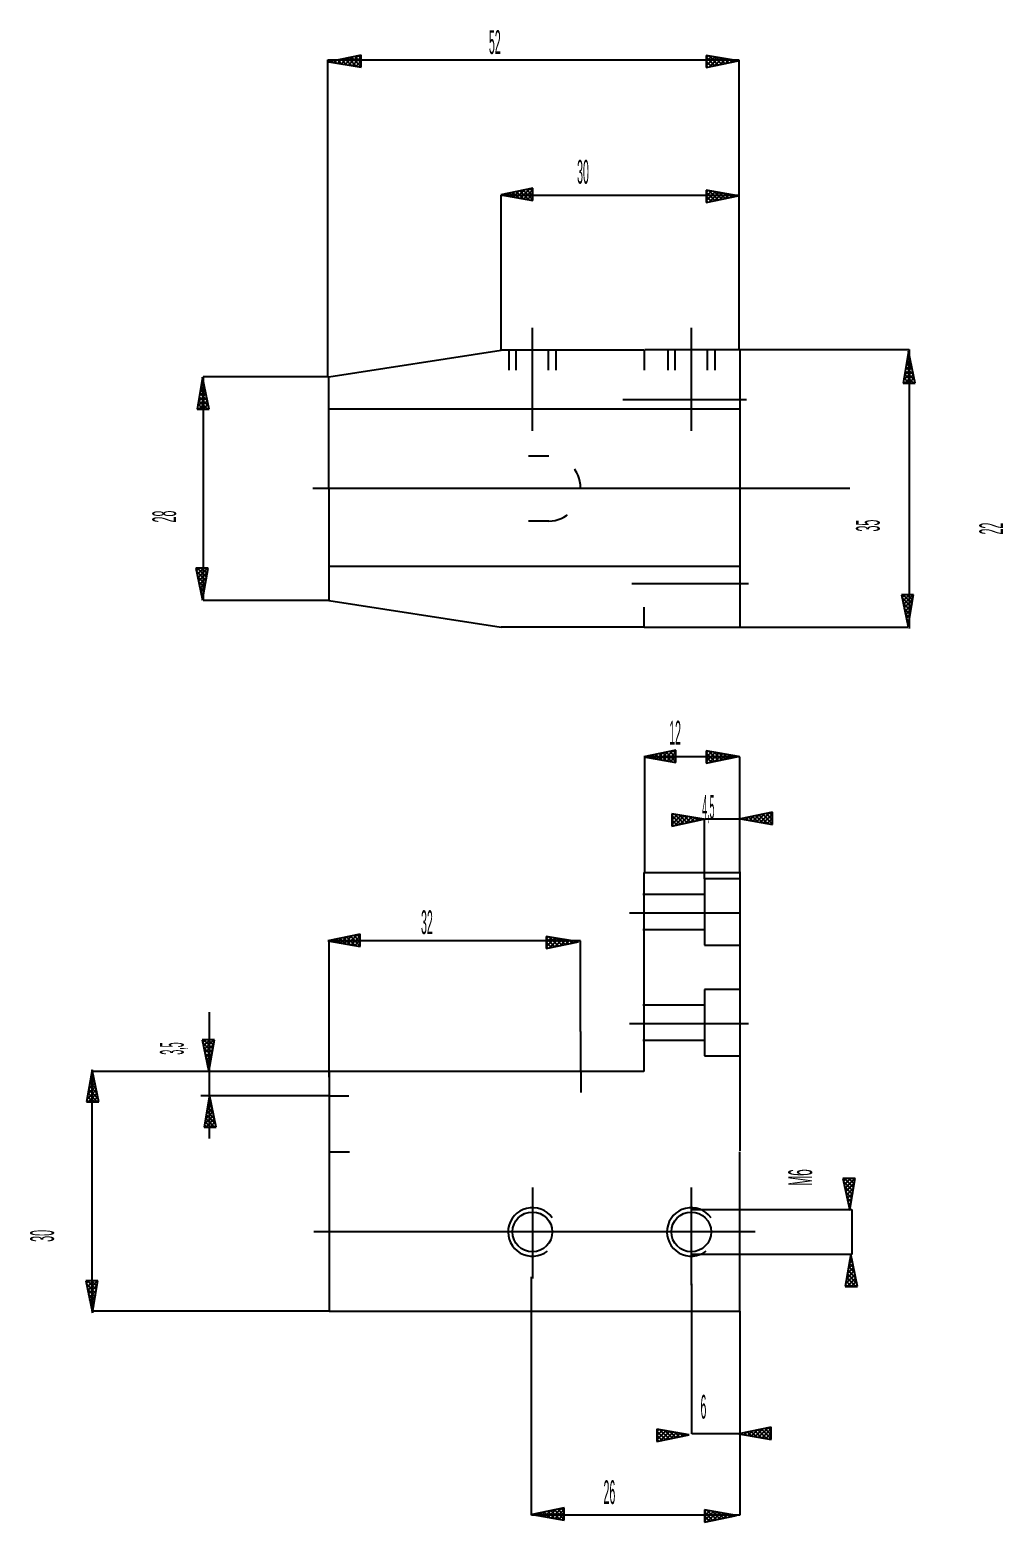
# Model space of a CAD drawing. Extents: x 1.46 to 11.22, y 0.26 to 7.67.
# Drawn here: x 1.46 to 6.29, y 0.27 to 7.67 of the extents above; entities that cross this region are included whole.
import ezdxf

# ---------------------------------------------------------------- set-up
doc = ezdxf.new("R2010")
doc.units = 0
doc.header["$LTSCALE"] = 10
doc.linetypes.add('DASHDOT', pattern=[1, 0.5, -0.25, 0, -0.25])
doc.linetypes.add('DOT', pattern=[0.25, 0, -0.25])
doc.layers.add('1', color=1, linetype='CONTINUOUS')

msp = doc.modelspace()

# ---------------------------------------------------------------- linework, layer by layer
at = {"layer": '1', "color": 0, "linetype": 'CONTINUOUS'}
for p, q in [((2.9415, 5.9478), (2.9415, 7.5197)), ((2.9415, 7.5197), (4.9779, 7.5197)), ((3.1057, 7.5425), (2.9464, 7.5093)), ((2.9464, 7.5093), (2.9464, 7.5093)), ((2.9464, 7.5093), (3.1057, 7.4821)), ((2.9589, 7.5072), (2.955, 7.5111)), ((2.9602, 7.5122), (2.9558, 7.5077)), ((2.9838, 7.5029), (2.9721, 7.5147)), ((2.9863, 7.5176), (2.9734, 7.5047)), ((3.0087, 7.4987), (2.9892, 7.5182)), ((3.0124, 7.5231), (2.9911, 7.5017)), ((3.0336, 7.4944), (3.0063, 7.5218)), ((3.0385, 7.5285), (3.0087, 7.4987)), ((3.0585, 7.4902), (3.0234, 7.5254)), ((3.0646, 7.534), (3.0263, 7.4957)), ((3.0834, 7.4859), (3.0404, 7.5289)), ((3.0907, 7.5394), (3.044, 7.4927)), ((3.1057, 7.4843), (3.0575, 7.5325)), ((3.1057, 7.5338), (3.0616, 7.4897)), ((3.1057, 7.5049), (3.0746, 7.536)), ((3.1057, 7.5131), (3.0793, 7.4866)), ((3.1057, 7.5256), (3.0917, 7.5396)), ((3.1057, 7.4925), (3.0969, 7.4836)), ((3.1057, 7.4821), (3.1057, 7.5425)), ((3.1057, 7.4821), (3.1057, 7.5425)), ((4.976, 7.5134), (4.8167, 7.5406)), ((4.8167, 7.5406), (4.8167, 7.4802)), ((4.8167, 7.5406), (4.8167, 7.4802)), ((4.826, 7.539), (4.8167, 7.5297)), ((4.8437, 7.536), (4.8167, 7.509)), ((4.8613, 7.533), (4.8167, 7.4884)), ((4.8594, 7.4891), (4.8167, 7.5318)), ((4.8167, 7.4802), (4.976, 7.5134)), ((4.8424, 7.4855), (4.8167, 7.5112)), ((4.8253, 7.482), (4.8167, 7.4905)), ((4.8765, 7.4927), (4.8311, 7.5382)), ((4.879, 7.53), (4.8325, 7.4835)), ((4.8936, 7.4962), (4.856, 7.5339)), ((4.8966, 7.527), (4.8586, 7.4889)), ((4.9107, 7.4998), (4.8809, 7.5297)), ((4.9143, 7.524), (4.8847, 7.4944)), ((4.9278, 7.5034), (4.9058, 7.5254)), ((4.9319, 7.5209), (4.9108, 7.4998)), ((4.9449, 7.5069), (4.9307, 7.5212)), ((4.9495, 7.5179), (4.9369, 7.5053)), ((4.962, 7.5105), (4.9556, 7.5169)), ((4.9672, 7.5149), (4.963, 7.5107)), ((4.976, 7.5134), (4.976, 7.5134)), ((4.9779, 7.5197), (4.9779, 6.0885)), ((3.9576, 6.8831), (3.7983, 6.8499)), ((3.9425, 6.8799), (3.8958, 6.8332)), ((3.9576, 6.8661), (3.9435, 6.8802)), ((3.9576, 6.8227), (3.9576, 6.8831)), ((3.9576, 6.8227), (3.9576, 6.8831)), ((3.7983, 6.8499), (3.7983, 6.8499)), ((3.7983, 6.8499), (3.9576, 6.8227)), ((3.8001, 6.0806), (3.8001, 6.8479)), ((3.8001, 6.8479), (4.9779, 6.8479)), ((3.8107, 6.8477), (3.8068, 6.8516)), ((3.812, 6.8527), (3.8076, 6.8483)), ((3.8356, 6.8435), (3.8239, 6.8552)), ((3.8381, 6.8582), (3.8252, 6.8453)), ((3.8605, 6.8392), (3.841, 6.8588)), ((3.8642, 6.8636), (3.8429, 6.8422)), ((3.8854, 6.835), (3.8581, 6.8623)), ((3.8903, 6.8691), (3.8605, 6.8392)), ((3.9103, 6.8307), (3.8752, 6.8659)), ((3.9164, 6.8745), (3.8782, 6.8362)), ((3.9352, 6.8265), (3.8923, 6.8695)), ((3.9576, 6.8248), (3.9093, 6.873)), ((3.9576, 6.8743), (3.9134, 6.8302)), ((3.9576, 6.8455), (3.9264, 6.8766)), ((3.9576, 6.8537), (3.9311, 6.8272)), ((3.9576, 6.833), (3.9487, 6.8242)), ((4.976, 6.8455), (4.8167, 6.8727)), ((4.8167, 6.8727), (4.8167, 6.8123)), ((4.8167, 6.8727), (4.8167, 6.8123)), ((4.826, 6.8711), (4.8167, 6.8618)), ((4.8437, 6.8681), (4.8167, 6.8411)), ((4.8613, 6.8651), (4.8167, 6.8205)), ((4.8594, 6.8212), (4.8167, 6.8639)), ((4.8167, 6.8123), (4.976, 6.8455)), ((4.8424, 6.8176), (4.8167, 6.8433)), ((4.8253, 6.8141), (4.8167, 6.8226)), ((4.8765, 6.8248), (4.8311, 6.8702)), ((4.879, 6.8621), (4.8325, 6.8156)), ((4.8936, 6.8283), (4.856, 6.866)), ((4.8966, 6.859), (4.8586, 6.821)), ((4.9107, 6.8319), (4.8809, 6.8617)), ((4.9143, 6.856), (4.8847, 6.8264)), ((4.9278, 6.8354), (4.9058, 6.8575)), ((4.9319, 6.853), (4.9108, 6.8319)), ((4.9449, 6.839), (4.9307, 6.8532)), ((4.9495, 6.85), (4.9369, 6.8373)), ((4.962, 6.8426), (4.9556, 6.849)), ((4.9672, 6.847), (4.963, 6.8428)), ((4.976, 6.8455), (4.976, 6.8455)), ((2.9461, 5.9478), (3.8001, 6.0806)), ((4.51, 6.0806), (3.8001, 6.0806)), ((4.5129, 6.0836), (4.9835, 6.0836)), ((4.9835, 6.0836), (4.9835, 4.7124)), ((4.9835, 6.0836), (5.8228, 6.0836)), ((5.8198, 6.0761), (5.7926, 5.9168)), ((5.8227, 6.0624), (5.8182, 6.0668)), ((5.8198, 6.0761), (5.8198, 6.0761)), ((5.853, 5.9168), (5.8198, 6.0761)), ((5.8228, 6.0836), (5.8228, 4.701)), ((5.837, 5.9938), (5.7993, 5.9561)), ((5.8334, 6.0108), (5.8036, 5.981)), ((5.8444, 5.958), (5.8062, 5.9962)), ((5.8298, 6.0279), (5.8078, 6.0059)), ((5.839, 5.9841), (5.8092, 6.0139)), ((5.8263, 6.045), (5.8121, 6.0308)), ((5.8336, 6.0102), (5.8122, 6.0315)), ((5.8281, 6.0363), (5.8152, 6.0492)), ((5.8227, 6.0621), (5.8163, 6.0557)), ((2.3196, 5.9467), (2.2924, 5.7875)), ((2.3279, 5.9069), (2.315, 5.9198)), ((2.3225, 5.9327), (2.3161, 5.9263)), ((2.3225, 5.933), (2.318, 5.9374)), ((2.3196, 5.9467), (2.3196, 5.9467)), ((2.3528, 5.7875), (2.3196, 5.9467)), ((2.9415, 5.9478), (2.3226, 5.9478)), ((2.3226, 5.9478), (2.3226, 4.8416)), ((2.9461, 5.394), (2.9461, 5.9478)), ((5.7926, 5.9168), (5.853, 5.9168)), ((5.7926, 5.9168), (5.853, 5.9168)), ((5.8029, 5.9168), (5.7941, 5.9257)), ((5.8405, 5.9767), (5.7951, 5.9312)), ((5.8236, 5.9168), (5.7971, 5.9433)), ((5.8442, 5.9168), (5.8001, 5.961)), ((5.8441, 5.9596), (5.8014, 5.9168)), ((5.8499, 5.9319), (5.8031, 5.9786)), ((5.8477, 5.9425), (5.822, 5.9168)), ((5.8512, 5.9254), (5.8427, 5.9168)), ((2.3403, 5.8473), (2.2949, 5.8018)), ((2.3368, 5.8644), (2.2991, 5.8267)), ((2.3497, 5.8025), (2.3029, 5.8492)), ((2.3332, 5.8814), (2.3034, 5.8516)), ((2.3442, 5.8286), (2.306, 5.8668)), ((2.3296, 5.8985), (2.3076, 5.8765)), ((2.3388, 5.8547), (2.309, 5.8845)), ((2.3261, 5.9156), (2.3119, 5.9014)), ((2.3333, 5.8808), (2.312, 5.9021)), ((2.2924, 5.7875), (2.3528, 5.7875)), ((2.2924, 5.7875), (2.3528, 5.7875)), ((2.3027, 5.7875), (2.2939, 5.7963)), ((2.3234, 5.7875), (2.2969, 5.8139)), ((2.344, 5.7875), (2.2999, 5.8316)), ((2.3439, 5.8302), (2.3012, 5.7875)), ((2.3475, 5.8131), (2.3218, 5.7875)), ((2.351, 5.796), (2.3425, 5.7875)), ((4.9835, 5.7875), (2.9481, 5.7875)), ((2.9461, 5.394), (2.9461, 4.8403)), ((2.3469, 5.0004), (2.2865, 5.0004)), ((2.2865, 5.0004), (2.3198, 4.8411)), ((2.3469, 5.0004), (2.2865, 5.0004)), ((2.3035, 5.0004), (2.2895, 4.9863)), ((2.3363, 4.9381), (2.2898, 4.9846)), ((2.3241, 5.0004), (2.293, 4.9692)), ((2.3393, 4.9558), (2.2947, 5.0004)), ((2.3333, 4.9205), (2.2953, 4.9585)), ((2.3448, 5.0004), (2.2966, 4.9522)), ((2.3431, 4.978), (2.3002, 4.9351)), ((2.3423, 4.9734), (2.3154, 5.0004)), ((2.3198, 4.8411), (2.3469, 5.0004)), ((2.3453, 4.991), (2.336, 5.0004)), ((4.9835, 5.0086), (2.9481, 5.0086)), ((2.3303, 4.9028), (2.3007, 4.9324)), ((2.3389, 4.9531), (2.3037, 4.918)), ((2.3273, 4.8852), (2.3062, 4.9063)), ((2.3346, 4.9282), (2.3073, 4.9009)), ((2.3304, 4.9033), (2.3108, 4.8838)), ((2.3243, 4.8675), (2.3116, 4.8802)), ((2.3261, 4.8784), (2.3144, 4.8667)), ((2.3213, 4.8499), (2.317, 4.8541)), ((2.3219, 4.8535), (2.318, 4.8496)), ((2.3198, 4.8411), (2.3198, 4.8411)), ((2.3226, 4.8416), (2.9485, 4.8416)), ((2.9461, 4.8403), (3.8001, 4.7075)), ((5.8452, 4.8683), (5.7848, 4.8683)), ((5.7848, 4.8683), (5.818, 4.709)), ((5.8452, 4.8683), (5.7848, 4.8683)), ((5.8018, 4.8683), (5.7877, 4.8543)), ((5.8346, 4.8061), (5.7881, 4.8525)), ((5.8224, 4.8683), (5.7913, 4.8372)), ((5.8376, 4.8237), (5.793, 4.8683)), ((5.8316, 4.7884), (5.7935, 4.8265)), ((5.8431, 4.8683), (5.7949, 4.8201)), ((5.8414, 4.846), (5.7984, 4.803)), ((5.8372, 4.8211), (5.802, 4.7859)), ((5.8406, 4.8413), (5.8137, 4.8683)), ((5.818, 4.709), (5.8452, 4.8683)), ((5.8436, 4.859), (5.8343, 4.8683)), ((5.8286, 4.7708), (5.799, 4.8004)), ((5.8256, 4.7531), (5.8044, 4.7743)), ((5.8329, 4.7962), (5.8056, 4.7688)), ((5.8287, 4.7713), (5.8091, 4.7517)), ((5.8226, 4.7355), (5.8099, 4.7482)), ((5.8244, 4.7464), (5.8127, 4.7346)), ((4.51, 4.7075), (3.8001, 4.7075)), ((4.51, 4.7075), (5.8168, 4.7075)), ((5.8195, 4.7178), (5.8153, 4.7221)), ((5.8202, 4.7215), (5.8163, 4.7176)), ((5.818, 4.709), (5.818, 4.709)), ((4.667, 4.0978), (4.5077, 4.0645)), ((4.5215, 4.0674), (4.517, 4.0629)), ((4.545, 4.0582), (4.5333, 4.0699)), ((4.5476, 4.0729), (4.5346, 4.0599)), ((4.5699, 4.0539), (4.5504, 4.0734)), ((4.5737, 4.0783), (4.5523, 4.0569)), ((4.5948, 4.0497), (4.5675, 4.077)), ((4.5998, 4.0837), (4.5699, 4.0539)), ((4.6198, 4.0454), (4.5846, 4.0806)), ((4.6259, 4.0892), (4.5876, 4.0509)), ((4.6447, 4.0412), (4.6017, 4.0841)), ((4.652, 4.0946), (4.6052, 4.0479)), ((4.667, 4.0395), (4.6188, 4.0877)), ((4.667, 4.089), (4.6229, 4.0449)), ((4.667, 4.0602), (4.6359, 4.0913)), ((4.667, 4.0683), (4.6405, 4.0419)), ((4.667, 4.0808), (4.6529, 4.0948)), ((4.667, 4.0374), (4.667, 4.0978)), ((4.667, 4.0374), (4.667, 4.0978)), ((4.9767, 4.067), (4.8174, 4.0942)), ((4.8174, 4.0942), (4.8174, 4.0338)), ((4.8174, 4.0942), (4.8174, 4.0338)), ((4.8267, 4.0926), (4.8174, 4.0833)), ((4.8444, 4.0896), (4.8174, 4.0627)), ((4.862, 4.0866), (4.8174, 4.042)), ((4.8601, 4.0427), (4.8174, 4.0854)), ((4.8772, 4.0463), (4.8317, 4.0918)), ((4.8796, 4.0836), (4.8331, 4.0371)), ((4.8943, 4.0499), (4.8566, 4.0875)), ((4.8973, 4.0806), (4.8592, 4.0425)), ((4.9114, 4.0534), (4.8815, 4.0833)), ((4.9149, 4.0776), (4.8853, 4.048)), ((4.9285, 4.057), (4.9064, 4.079)), ((4.9326, 4.0746), (4.9114, 4.0534)), ((4.9456, 4.0605), (4.9313, 4.0748)), ((4.9502, 4.0716), (4.9375, 4.0589)), ((4.9627, 4.0641), (4.9562, 4.0705)), ((4.9679, 4.0685), (4.9636, 4.0643)), ((4.5077, 4.0645), (4.5077, 4.0645)), ((4.5077, 4.0645), (4.667, 4.0374)), ((4.9835, 4.0658), (4.5101, 4.0658)), ((4.5101, 4.0658), (4.5101, 3.4899)), ((4.5201, 4.0624), (4.5162, 4.0663)), ((4.667, 4.0477), (4.6582, 4.0389)), ((4.8174, 4.0338), (4.9767, 4.067)), ((4.843, 4.0392), (4.8174, 4.0648)), ((4.8259, 4.0356), (4.8174, 4.0441)), ((4.9767, 4.067), (4.9767, 4.067)), ((4.9835, 3.4955), (4.9835, 4.0658)), ((4.805, 3.7556), (4.6457, 3.7827)), ((4.6457, 3.7827), (4.6457, 3.7223)), ((4.6457, 3.7827), (4.6457, 3.7223)), ((4.655, 3.7812), (4.6457, 3.7718)), ((4.6726, 3.7781), (4.6457, 3.7512)), ((4.6903, 3.7751), (4.6457, 3.7305)), ((4.6884, 3.7313), (4.6457, 3.774)), ((4.7055, 3.7348), (4.66, 3.7803)), ((4.7079, 3.7721), (4.6614, 3.7256)), ((4.7226, 3.7384), (4.6849, 3.7761)), ((4.7397, 3.7419), (4.7098, 3.7718)), ((5.1453, 3.7904), (4.986, 3.7572)), ((5.0781, 3.7764), (5.0483, 3.7465)), ((5.0981, 3.738), (5.0629, 3.7732)), ((5.1042, 3.7818), (5.0659, 3.7435)), ((5.123, 3.7338), (5.08, 3.7768)), ((5.1303, 3.7873), (5.0835, 3.7405)), ((5.1453, 3.7321), (5.0971, 3.7803)), ((5.1453, 3.7816), (5.1012, 3.7375)), ((5.1453, 3.7528), (5.1142, 3.7839)), ((5.1453, 3.7734), (5.1313, 3.7875)), ((5.1453, 3.73), (5.1453, 3.7904)), ((5.1453, 3.73), (5.1453, 3.7904)), ((4.6457, 3.7223), (4.805, 3.7556)), ((4.6713, 3.7277), (4.6457, 3.7533)), ((4.6542, 3.7241), (4.6457, 3.7327)), ((4.7256, 3.7691), (4.6875, 3.7311)), ((4.7432, 3.7661), (4.7136, 3.7365)), ((4.7568, 3.7455), (4.7347, 3.7676)), ((4.7609, 3.7631), (4.7397, 3.742)), ((4.7739, 3.7491), (4.7596, 3.7633)), ((4.7785, 3.7601), (4.7658, 3.7474)), ((4.7909, 3.7526), (4.7845, 3.7591)), ((4.7962, 3.7571), (4.7919, 3.7528)), ((4.805, 3.7556), (4.805, 3.7556)), ((4.8084, 3.4603), (4.8084, 3.7574)), ((4.8084, 3.7574), (4.985, 3.7574)), ((4.986, 3.7572), (4.986, 3.7572)), ((4.986, 3.7572), (5.1453, 3.73)), ((4.9985, 3.755), (4.9945, 3.7589)), ((4.9998, 3.76), (4.9953, 3.7556)), ((5.0234, 3.7508), (5.0116, 3.7625)), ((5.0259, 3.7655), (5.013, 3.7526)), ((5.0483, 3.7465), (5.0287, 3.7661)), ((5.052, 3.7709), (5.0306, 3.7495)), ((5.0732, 3.7423), (5.0458, 3.7696)), ((5.1453, 3.761), (5.1188, 3.7345)), ((5.1453, 3.7403), (5.1365, 3.7315)), ((4.507, 3.492), (4.507, 2.506)), ((4.507, 3.492), (4.9852, 3.492)), ((4.9835, 3.4955), (4.9835, 2.1134)), ((3.1008, 3.1859), (2.9415, 3.1527)), ((3.0858, 3.1828), (3.0391, 3.136)), ((3.1008, 3.169), (3.0868, 3.183)), ((3.1008, 3.1255), (3.1008, 3.1859)), ((3.1008, 3.1255), (3.1008, 3.1859)), ((2.9415, 3.1527), (2.9415, 3.1527)), ((2.9415, 3.1527), (3.1008, 3.1255)), ((4.1938, 3.1531), (2.9456, 3.1531)), ((2.9456, 3.1531), (2.9456, 2.7088)), ((2.954, 3.1506), (2.9501, 3.1545)), ((2.9553, 3.1556), (2.9508, 3.1511)), ((2.9789, 3.1463), (2.9672, 3.158)), ((2.9814, 3.161), (2.9685, 3.1481)), ((3.0038, 3.1421), (2.9842, 3.1616)), ((3.0075, 3.1664), (2.9861, 3.1451)), ((3.0287, 3.1378), (3.0013, 3.1652)), ((3.0336, 3.1719), (3.0038, 3.1421)), ((3.0536, 3.1336), (3.0184, 3.1687)), ((3.0597, 3.1773), (3.0214, 3.1391)), ((3.0785, 3.1293), (3.0355, 3.1723)), ((3.1008, 3.1276), (3.0526, 3.1759)), ((3.1008, 3.1771), (3.0567, 3.133)), ((3.1008, 3.1483), (3.0697, 3.1794)), ((3.1008, 3.1565), (3.0743, 3.13)), ((3.1008, 3.1358), (3.092, 3.127)), ((4.1833, 3.1483), (4.0241, 3.1755)), ((4.0241, 3.1755), (4.0241, 3.1151)), ((4.0241, 3.1755), (4.0241, 3.1151)), ((4.0334, 3.1739), (4.0241, 3.1646)), ((4.051, 3.1709), (4.0241, 3.1439)), ((4.0687, 3.1679), (4.0241, 3.1233)), ((4.0668, 3.124), (4.0241, 3.1667)), ((4.0241, 3.1151), (4.1833, 3.1483)), ((4.0497, 3.1205), (4.0241, 3.1461)), ((4.0326, 3.1169), (4.0241, 3.1254)), ((4.0839, 3.1276), (4.0384, 3.1731)), ((4.0863, 3.1649), (4.0398, 3.1184)), ((4.101, 3.1311), (4.0633, 3.1688)), ((4.1039, 3.1619), (4.0659, 3.1238)), ((4.118, 3.1347), (4.0882, 3.1646)), ((4.1216, 3.1589), (4.092, 3.1293)), ((4.1351, 3.1383), (4.1131, 3.1603)), ((4.1392, 3.1559), (4.1181, 3.1347)), ((4.1522, 3.1418), (4.138, 3.1561)), ((4.1569, 3.1528), (4.1442, 3.1402)), ((4.1693, 3.1454), (4.1629, 3.1518)), ((4.1745, 3.1498), (4.1703, 3.1456)), ((4.1833, 3.1483), (4.1833, 3.1483)), ((4.1938, 2.7047), (4.1938, 3.1531)), ((2.3528, 2.7992), (2.3528, 2.1743)), ((2.3787, 2.6633), (2.3183, 2.6633)), ((2.3183, 2.6633), (2.3515, 2.504)), ((2.3787, 2.6633), (2.3183, 2.6633)), ((2.3352, 2.6633), (2.3212, 2.6493)), ((2.3559, 2.6633), (2.3248, 2.6322)), ((2.3711, 2.6187), (2.3265, 2.6633)), ((2.3765, 2.6633), (2.3283, 2.6151)), ((2.3741, 2.6363), (2.3471, 2.6633)), ((2.3515, 2.504), (2.3787, 2.6633)), ((2.3771, 2.654), (2.3678, 2.6633)), ((2.9456, 2.7088), (2.9456, 2.4783)), ((4.1938, 2.7047), (4.1938, 2.5036)), ((2.3681, 2.6011), (2.3216, 2.6476)), ((2.365, 2.5834), (2.327, 2.6215)), ((2.3749, 2.641), (2.3319, 2.598)), ((2.362, 2.5658), (2.3324, 2.5954)), ((2.3706, 2.6161), (2.3355, 2.5809)), ((2.3664, 2.5912), (2.339, 2.5638)), ((2.359, 2.5481), (2.3379, 2.5693)), ((2.3621, 2.5663), (2.3426, 2.5467)), ((2.356, 2.5305), (2.3433, 2.5432)), ((2.3579, 2.5414), (2.3461, 2.5297)), ((2.353, 2.5128), (2.3488, 2.5171)), ((2.3536, 2.5165), (2.3497, 2.5126)), ((1.7721, 2.5142), (1.745, 2.355)), ((1.7858, 2.4489), (1.7559, 2.4191)), ((1.7822, 2.466), (1.7602, 2.444)), ((1.7913, 2.4222), (1.7615, 2.452)), ((1.7786, 2.4831), (1.7644, 2.4689)), ((1.7859, 2.4483), (1.7645, 2.4696)), ((1.7805, 2.4744), (1.7675, 2.4873)), ((1.7751, 2.5002), (1.7686, 2.4938)), ((1.7694, 2.5078), (2.9487, 2.5078)), ((1.775, 2.5005), (1.7705, 2.5049)), ((1.7721, 2.5142), (1.7721, 2.5142)), ((1.8054, 2.355), (1.7721, 2.5142)), ((1.7727, 1.3176), (1.7727, 2.506)), ((2.3515, 2.504), (2.3515, 2.504)), ((4.507, 2.506), (2.9467, 2.506)), ((2.9467, 2.506), (2.9467, 2.1117)), ((1.7929, 2.4148), (1.7474, 2.3693)), ((1.7759, 2.355), (1.7495, 2.3814)), ((1.7893, 2.4319), (1.7517, 2.3942)), ((1.7966, 2.355), (1.7525, 2.3991)), ((1.7964, 2.3977), (1.7537, 2.355)), ((1.8022, 2.37), (1.7555, 2.4167)), ((1.7968, 2.3961), (1.7585, 2.4343)), ((1.8, 2.3806), (1.7744, 2.355)), ((2.9449, 2.3854), (2.3105, 2.3854)), ((2.3548, 2.3897), (2.3276, 2.2304)), ((2.3577, 2.3757), (2.3513, 2.3693)), ((2.3576, 2.3759), (2.3532, 2.3804)), ((2.3548, 2.3897), (2.3548, 2.3897)), ((2.388, 2.2304), (2.3548, 2.3897)), ((1.745, 2.355), (1.8054, 2.355)), ((1.745, 2.355), (1.8054, 2.355)), ((1.7553, 2.355), (1.7465, 2.3638)), ((1.8036, 2.3635), (1.795, 2.355)), ((2.3719, 2.3073), (2.3343, 2.2696)), ((2.3684, 2.3244), (2.3385, 2.2945)), ((2.3794, 2.2715), (2.3411, 2.3098)), ((2.3648, 2.3415), (2.3428, 2.3194)), ((2.374, 2.2976), (2.3441, 2.3274)), ((2.3613, 2.3586), (2.347, 2.3444)), ((2.3685, 2.3237), (2.3472, 2.3451)), ((2.3631, 2.3498), (2.3502, 2.3627)), ((2.3276, 2.2304), (2.388, 2.2304)), ((2.3276, 2.2304), (2.388, 2.2304)), ((2.3379, 2.2304), (2.3291, 2.2392)), ((2.3755, 2.2902), (2.33, 2.2447)), ((2.3586, 2.2304), (2.3321, 2.2569)), ((2.3792, 2.2304), (2.3351, 2.2745)), ((2.3791, 2.2731), (2.3363, 2.2304)), ((2.3849, 2.2454), (2.3381, 2.2922)), ((2.3826, 2.256), (2.357, 2.2304)), ((2.3862, 2.2389), (2.3777, 2.2304)), ((2.9467, 2.1117), (2.9467, 1.3176)), ((4.9835, 1.3176), (4.9835, 2.1074)), ((5.5553, 1.9757), (5.4949, 1.9757)), ((5.4949, 1.9757), (5.5281, 1.8164)), ((5.5553, 1.9757), (5.4949, 1.9757)), ((5.5119, 1.9757), (5.4978, 1.9617)), ((5.5447, 1.9135), (5.4982, 1.96)), ((5.5325, 1.9757), (5.5014, 1.9446)), ((5.5477, 1.9311), (5.5031, 1.9757)), ((5.5417, 1.8958), (5.5036, 1.9339)), ((5.5532, 1.9757), (5.505, 1.9275)), ((5.5515, 1.9534), (5.5085, 1.9104)), ((5.5473, 1.9285), (5.5121, 1.8933)), ((5.5507, 1.9488), (5.5238, 1.9757)), ((5.5281, 1.8164), (5.5553, 1.9757)), ((5.5537, 1.9664), (5.5444, 1.9757)), ((5.5387, 1.8782), (5.5091, 1.9078)), ((5.5357, 1.8605), (5.5145, 1.8817)), ((5.543, 1.9036), (5.5157, 1.8762)), ((5.5388, 1.8787), (5.5192, 1.8592)), ((5.5327, 1.8429), (5.52, 1.8556)), ((5.5345, 1.8538), (5.5228, 1.8421)), ((4.7447, 1.8221), (5.5386, 1.8221)), ((5.5296, 1.8253), (5.5254, 1.8295)), ((5.5303, 1.8289), (5.5264, 1.825)), ((5.5281, 1.8164), (5.5281, 1.8164)), ((5.5386, 1.8221), (5.5386, 1.5996)), ((5.5386, 1.5996), (4.7447, 1.5996)), ((5.5337, 1.6001), (5.5065, 1.4408)), ((5.5402, 1.569), (5.526, 1.5547)), ((5.5475, 1.5341), (5.5261, 1.5555)), ((5.542, 1.5602), (5.5291, 1.5731)), ((5.5366, 1.5861), (5.5302, 1.5797)), ((5.5366, 1.5863), (5.5321, 1.5908)), ((5.5337, 1.6001), (5.5337, 1.6001)), ((5.5669, 1.4408), (5.5337, 1.6001)), ((3.9508, 0.3074), (3.9508, 1.4884)), ((5.5545, 1.5006), (5.509, 1.4551)), ((5.5509, 1.5177), (5.5132, 1.48)), ((5.5582, 1.4408), (5.5141, 1.4849)), ((5.558, 1.4835), (5.5153, 1.4408)), ((5.5638, 1.4558), (5.5171, 1.5026)), ((5.5473, 1.5348), (5.5175, 1.5049)), ((5.5584, 1.4819), (5.5201, 1.5202)), ((5.5438, 1.5519), (5.5217, 1.5298)), ((5.5529, 1.508), (5.5231, 1.5378)), ((1.8009, 1.4687), (1.7405, 1.4687)), ((1.7405, 1.4687), (1.7737, 1.3094)), ((1.8009, 1.4687), (1.7405, 1.4687)), ((1.7574, 1.4687), (1.7434, 1.4546)), ((1.7902, 1.4064), (1.7438, 1.4529)), ((1.7781, 1.4687), (1.747, 1.4375)), ((1.7933, 1.424), (1.7487, 1.4687)), ((1.7872, 1.3888), (1.7492, 1.4268)), ((1.7987, 1.4687), (1.7505, 1.4205)), ((1.7971, 1.4463), (1.7541, 1.4034)), ((1.7928, 1.4214), (1.7576, 1.3863)), ((1.7963, 1.4417), (1.7693, 1.4687)), ((1.7737, 1.3094), (1.8009, 1.4687)), ((1.7993, 1.4593), (1.79, 1.4687)), ((4.7447, 0.7096), (4.7447, 1.4541)), ((5.5065, 1.4408), (5.5669, 1.4408)), ((5.5065, 1.4408), (5.5669, 1.4408)), ((5.5169, 1.4408), (5.508, 1.4496)), ((5.5375, 1.4408), (5.511, 1.4673)), ((5.5616, 1.4664), (5.536, 1.4408)), ((5.5652, 1.4493), (5.5566, 1.4408)), ((1.7842, 1.3711), (1.7546, 1.4007)), ((1.7812, 1.3535), (1.7601, 1.3746)), ((1.7886, 1.3965), (1.7612, 1.3692)), ((1.7843, 1.3716), (1.7648, 1.3521)), ((1.7782, 1.3358), (1.7655, 1.3485)), ((1.7801, 1.3467), (1.7683, 1.335)), ((1.7752, 1.3182), (1.771, 1.3224)), ((1.7758, 1.3218), (1.7719, 1.3179)), ((2.9467, 1.3176), (1.7727, 1.3176)), ((1.7737, 1.3094), (1.7737, 1.3094)), ((2.9467, 1.3176), (4.9835, 1.3176)), ((4.9835, 1.3176), (4.9835, 0.3074)), ((5.1383, 0.7434), (4.979, 0.7102)), ((5.1233, 0.7403), (5.0766, 0.6935)), ((5.1383, 0.7265), (5.1243, 0.7405)), ((5.1383, 0.683), (5.1383, 0.7434)), ((5.1383, 0.683), (5.1383, 0.7434)), ((4.7319, 0.7058), (4.5726, 0.733)), ((4.5726, 0.733), (4.5726, 0.6726)), ((4.5726, 0.733), (4.5726, 0.6726)), ((4.5819, 0.7314), (4.5726, 0.7221)), ((4.5996, 0.7284), (4.5726, 0.7015)), ((4.6172, 0.7254), (4.5726, 0.6808)), ((4.6153, 0.6815), (4.5726, 0.7243)), ((4.5726, 0.6726), (4.7319, 0.7058)), ((4.5983, 0.678), (4.5726, 0.7036)), ((4.5812, 0.6744), (4.5726, 0.6829)), ((4.6324, 0.6851), (4.5869, 0.7306)), ((4.6349, 0.7224), (4.5884, 0.6759)), ((4.6495, 0.6887), (4.6119, 0.7263)), ((4.6525, 0.7194), (4.6145, 0.6813)), ((4.6666, 0.6922), (4.6368, 0.7221)), ((4.6702, 0.7164), (4.6406, 0.6868)), ((4.6837, 0.6958), (4.6617, 0.7178)), ((4.6878, 0.7134), (4.6667, 0.6922)), ((4.7008, 0.6993), (4.6866, 0.7136)), ((4.7054, 0.7104), (4.6928, 0.6977)), ((4.7179, 0.7029), (4.7115, 0.7093)), ((4.7231, 0.7073), (4.7189, 0.7031)), ((4.7319, 0.7058), (4.7319, 0.7058)), ((4.9837, 0.7096), (4.7447, 0.7096)), ((4.979, 0.7102), (4.979, 0.7102)), ((4.979, 0.7102), (5.1383, 0.683)), ((4.9915, 0.7081), (4.9876, 0.712)), ((4.9928, 0.7131), (4.9884, 0.7086)), ((5.0164, 0.7038), (5.0047, 0.7155)), ((5.0189, 0.7185), (5.006, 0.7056)), ((5.0413, 0.6996), (5.0218, 0.7191)), ((5.045, 0.724), (5.0237, 0.7026)), ((5.0662, 0.6953), (5.0389, 0.7227)), ((5.0711, 0.7294), (5.0413, 0.6996)), ((5.0911, 0.6911), (5.056, 0.7262)), ((5.0972, 0.7348), (5.0589, 0.6966)), ((5.116, 0.6868), (5.073, 0.7298)), ((5.1383, 0.6852), (5.0901, 0.7334)), ((5.1383, 0.7346), (5.0942, 0.6905)), ((5.1383, 0.7058), (5.1072, 0.7369)), ((5.1383, 0.714), (5.1119, 0.6875)), ((5.1383, 0.6933), (5.1295, 0.6845)), ((4.9835, 0.3074), (3.9508, 0.3074)), ((4.1125, 0.3435), (3.9532, 0.3103)), ((3.9532, 0.3103), (3.9532, 0.3103)), ((3.9532, 0.3103), (4.1125, 0.2831)), ((3.9656, 0.3081), (3.9617, 0.312)), ((3.9669, 0.3131), (3.9625, 0.3087)), ((3.9905, 0.3039), (3.9788, 0.3156)), ((3.993, 0.3186), (3.9801, 0.3057)), ((4.0154, 0.2996), (3.9959, 0.3192)), ((4.0191, 0.324), (3.9978, 0.3026)), ((4.0403, 0.2954), (4.013, 0.3227)), ((4.0452, 0.3295), (4.0154, 0.2996)), ((4.0652, 0.2911), (4.0301, 0.3263)), ((4.0713, 0.3349), (4.0331, 0.2966)), ((4.0901, 0.2869), (4.0472, 0.3299)), ((4.0974, 0.3403), (4.0507, 0.2936)), ((4.1125, 0.2852), (4.0642, 0.3334)), ((4.1125, 0.3347), (4.0683, 0.2906)), ((4.1125, 0.3059), (4.0813, 0.337)), ((4.1125, 0.3141), (4.086, 0.2876)), ((4.1125, 0.3265), (4.0984, 0.3405)), ((4.1125, 0.2831), (4.1125, 0.3435)), ((4.1125, 0.2831), (4.1125, 0.3435)), ((4.967, 0.3059), (4.8077, 0.3331)), ((4.8077, 0.3331), (4.8077, 0.2727)), ((4.8077, 0.3331), (4.8077, 0.2727)), ((4.817, 0.3315), (4.8077, 0.3222)), ((4.8347, 0.3285), (4.8077, 0.3015)), ((4.8523, 0.3255), (4.8077, 0.2809)), ((4.8504, 0.2816), (4.8077, 0.3243)), ((4.8077, 0.2727), (4.967, 0.3059)), ((4.8333, 0.278), (4.8077, 0.3037)), ((4.8675, 0.2852), (4.822, 0.3306)), ((4.87, 0.3225), (4.8235, 0.276)), ((4.8846, 0.2887), (4.847, 0.3264)), ((4.8876, 0.3194), (4.8496, 0.2814)), ((4.9017, 0.2923), (4.8719, 0.3221)), ((4.9053, 0.3164), (4.8757, 0.2868)), ((4.9188, 0.2958), (4.8968, 0.3179)), ((4.9229, 0.3134), (4.9018, 0.2923)), ((4.9359, 0.2994), (4.9217, 0.3136)), ((4.9405, 0.3104), (4.9279, 0.2977)), ((4.953, 0.303), (4.9466, 0.3094)), ((4.9582, 0.3074), (4.954, 0.3032)), ((4.967, 0.3059), (4.967, 0.3059)), ((4.1125, 0.2934), (4.1036, 0.2846)), ((4.8163, 0.2745), (4.8077, 0.283))]:
    msp.add_line(p, q, dxfattribs=at)
at = {"layer": '1', "color": 0, "linetype": 'DASHDOT'}
for p, q in [((3.9537, 6.1911), (3.9537, 5.6808)), ((4.7415, 6.1911), (4.7415, 5.6808)), ((5.0163, 5.8334), (4.4035, 5.8334)), ((2.8657, 5.3965), (5.529, 5.3965)), ((5.0272, 4.9229), (4.4473, 4.9229)), ((4.9835, 3.4603), (4.8084, 3.4603)), ((4.8084, 3.4603), (4.8084, 3.1312)), ((4.8084, 3.3835), (4.502, 3.3835)), ((4.9835, 3.2905), (4.4363, 3.2905)), ((4.8084, 3.208), (4.502, 3.208)), ((4.8084, 3.1312), (4.9835, 3.1312)), ((4.9835, 2.9119), (4.8084, 2.9119)), ((4.8084, 2.9119), (4.8084, 2.5828)), ((4.8084, 2.8351), (4.502, 2.8351)), ((5.0272, 2.742), (4.4363, 2.742)), ((4.8084, 2.6596), (4.502, 2.6596)), ((4.8084, 2.5828), (4.9835, 2.5828)), ((3.9549, 1.9302), (3.9549, 1.4805)), ((4.7427, 1.9302), (4.7427, 1.4476)), ((5.0601, 1.7108), (2.8716, 1.7108))]:
    msp.add_line(p, q, dxfattribs=at)
at = {"layer": '1', "color": 0, "linetype": 'DOT'}
for p, q in [((3.838, 6.0804), (3.838, 5.7819)), ((3.8735, 6.0804), (3.8735, 5.7819)), ((4.0331, 6.0804), (4.0331, 5.7819)), ((4.0711, 6.0804), (4.0711, 5.7819)), ((4.51, 6.0806), (4.51, 5.394)), ((4.6259, 6.0804), (4.6259, 5.7819)), ((4.6613, 6.0804), (4.6613, 5.7819)), ((4.821, 6.0804), (4.821, 5.7819)), ((4.859, 6.0804), (4.859, 5.7819)), ((4.0364, 5.5546), (2.9466, 5.5546)), ((4.1939, 5.394), (4.1939, 5.3971)), ((4.1939, 5.3971), (4.1939, 5.391)), ((4.51, 4.7075), (4.51, 5.394)), ((4.0364, 5.2335), (2.9461, 5.2335)), ((4.1956, 2.5023), (4.1956, 2.3816)), ((2.9449, 2.3854), (4.1967, 2.3854)), ((2.9481, 2.1074), (4.9835, 2.1074))]:
    msp.add_line(p, q, dxfattribs=at)
at = {"layer": '1', "color": 0, "linetype": 'CONTINUOUS'}
for centre in [(3.9549, 1.7108), (4.7427, 1.7108)]:
    msp.add_circle(centre, 0.0985, dxfattribs=at)
at = {"layer": '1', "color": 0, "linetype": 'DOT'}
for centre, start, end in [((4.0364, 5.3971), 0, 90), ((4.0364, 5.391), 270, 0)]:
    msp.add_arc(centre, 0.1575, start, end, dxfattribs=at)
at = {"layer": '1', "color": 0, "linetype": 'CONTINUOUS'}
for centre in [(3.9549, 1.7108), (4.7427, 1.7108)]:
    msp.add_arc(centre, 0.1204, 35.60453, 308.29874, dxfattribs=at)

# ---------------------------------------------------------------- texts
at = {"layer": '1', "color": 0}
for s, height, width, p in [('52', 0.11811, 0.333042, (3.7395, 7.5477)), ('30', 0.11811, 0.333042, (4.1766, 6.9051)), ('12', 0.11811, 0.333042, (4.6332, 4.1259)), ('4,5', 0.11811, 0.277535, (4.7969, 3.7581)), ('32', 0.11811, 0.333042, (3.4029, 3.1864)), ('6', 0.1181, 0.333042, (4.7885, 0.7857)), ('26', 0.11811, 0.333042, (4.3077, 0.3622))]:
    msp.add_text(s, height=height, dxfattribs=dict(at, width=width)).set_placement(p)
for s, width, p in [('28', 0.333042, (2.1889, 5.2265)), ('35', 0.333042, (5.6772, 5.1817)), ('22', 0.333042, (6.289, 5.1671)), ('3,5', 0.277535, (2.2264, 2.5892)), ('M6', 0.374672, (5.3421, 1.9395)), ('30', 0.333042, (1.5833, 1.662))]:
    msp.add_text(s, height=0.11811, rotation=90, dxfattribs=dict(at, width=width)).set_placement(p)

doc.saveas('drawing.dxf')
